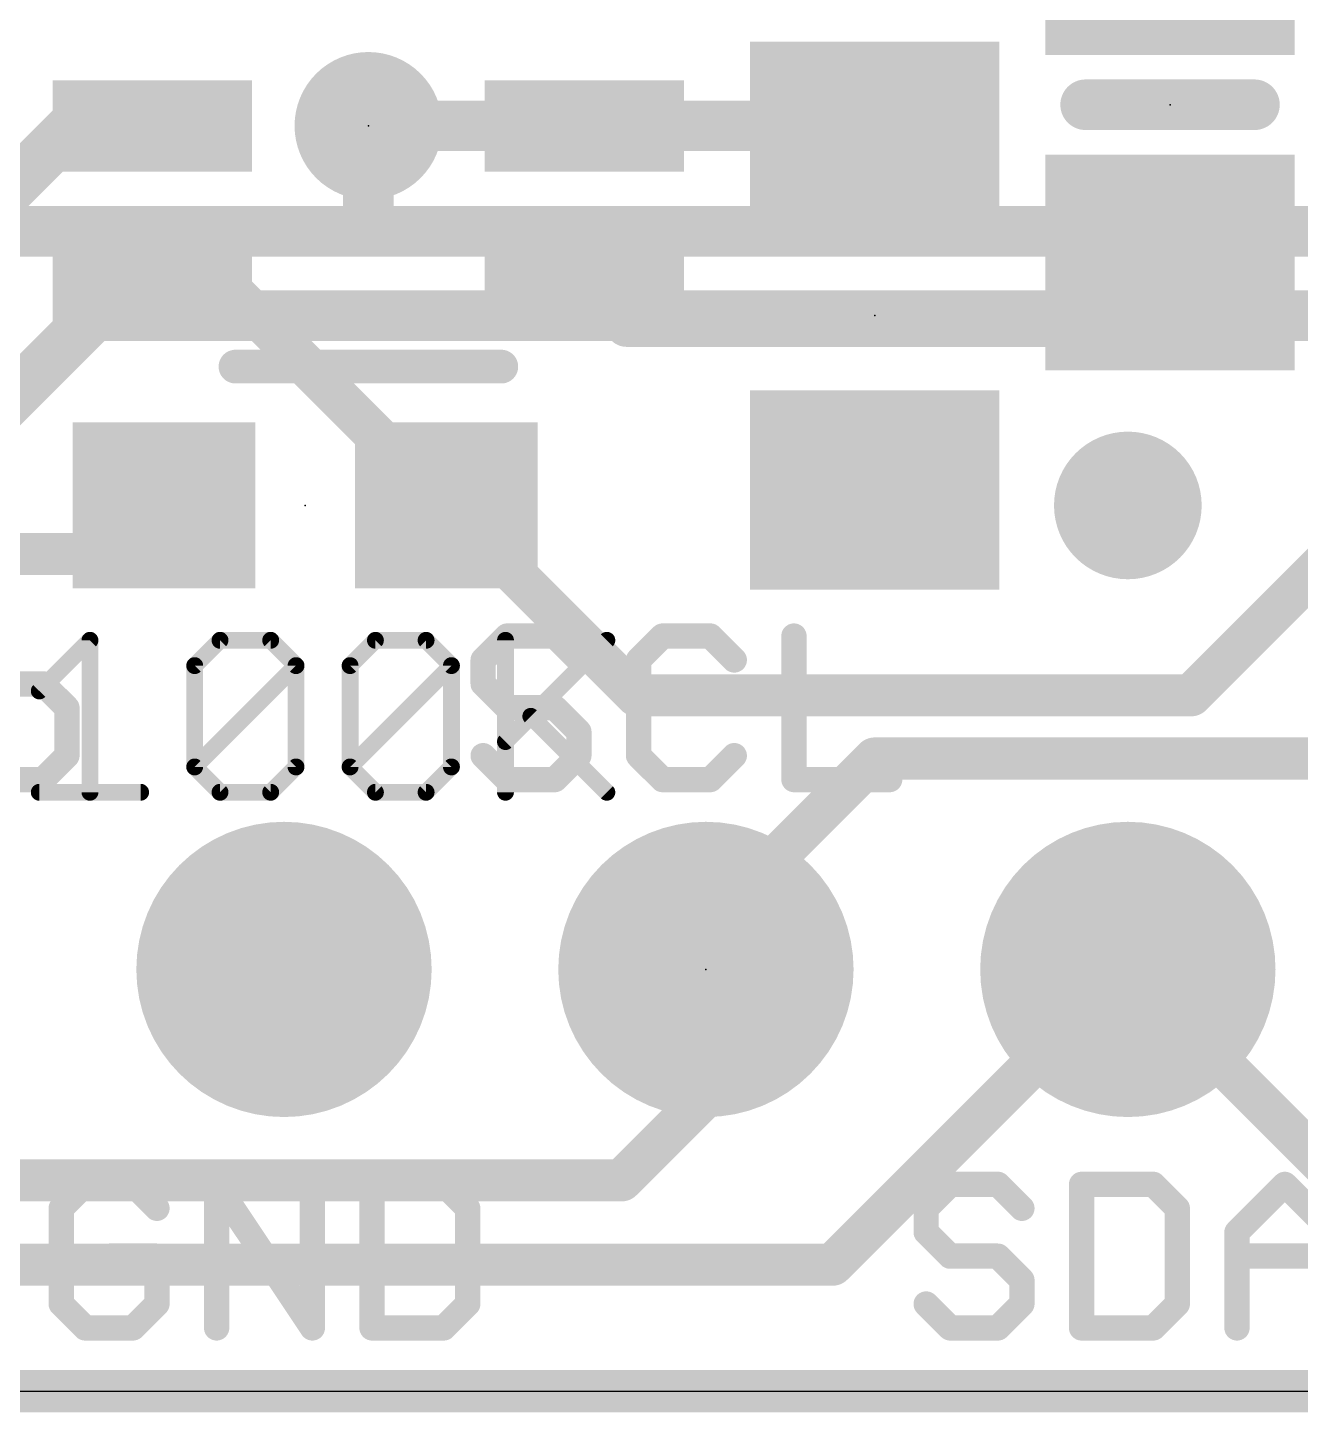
# Model space of a CAD drawing. Extents: x -0.1 to 35.7, y -1.6 to 50.9.
# Drawn here: x 13.7 to 21.36, y -0.13 to 8.21 of the extents above; entities that cross this region are included whole.
import ezdxf

# ---------------------------------------------------------------- set-up
doc = ezdxf.new("R2010")
doc.units = 0
for name, color, linetype in [('1', 12, 'CONTINUOUS'), ('16', 5, 'CONTINUOUS'), ('17', 110, 'CONTINUOUS'), ('18', 110, 'CONTINUOUS'), ('20', 53, 'CONTINUOUS'), ('21', 40, 'CONTINUOUS'), ('23', 40, 'CONTINUOUS'), ('27', 4, 'CONTINUOUS')]:
    doc.layers.add(name, color=color, linetype=linetype)

# ---------------------------------------------------------------- blocks, each defined once
blk = doc.blocks.new('RECT')
blk.add_solid([(-0.5, -0.5), (0.5, -0.5), (-0.5, 0.5), (0.5, 0.5)])
blk = doc.blocks.new('ROUNDP')
at = {"const_width": 0.5}
blk.add_lwpolyline([(0, -0.25, 1), (0, 0.25, 1), (0, -0.25)], format="xyb", dxfattribs=at)
blk = doc.blocks.new('ROUNDV')
at = {"const_width": 0.5}
blk.add_lwpolyline([(0, -0.25, 1), (0, 0.25, 1), (0, -0.25)], format="xyb", dxfattribs=at)

msp = doc.modelspace()

# ---------------------------------------------------------------- linework, layer by layer
at = {"layer": '1'}
for points, const_width in [([(13.97, 7.62), (12.893, 6.543)], 0.3048), ([(14.448, 7.62), (13.97, 7.62)], 0.3048), ([(17.048, 7.62), (15.748, 7.62)], 0.3048), ([(17.048, 7.62), (18.703, 7.62)], 0.3048), ([(18.703, 7.62), (18.796, 7.527)], 0.3048), ([(20.193, 6.416), (20.574, 6.797)], 0.254), ([(14.448, 6.67), (14.881, 6.67)], 0.254), ([(14.881, 6.67), (16.217, 5.334)], 0.254), ([(17.048, 6.67), (17.302, 6.416)], 0.254), ([(20.193, 6.416), (17.302, 6.416)], 0.254), ([(14.517, 5.334), (14.2249, 5.0419)], 0.254), ([(16.217, 5.334), (17.36, 4.191)], 0.254), ([(20.701, 4.191), (21.717, 5.207)], 0.254), ([(14.2249, 5.0419), (12.827, 5.0419)], 0.254), ([(17.36, 4.191), (20.701, 4.191)], 0.254), ([(17.78, 1.778), (17.78, 2.54)], 0.254), ([(18.542, 0.762), (20.32, 2.54)], 0.254), ([(20.32, 2.54), (21.59, 1.27)], 0.254), ([(17.272, 1.27), (17.78, 1.778)], 0.254), ([(7.874, 1.27), (17.272, 1.27)], 0.254), ([(7.62, 0.762), (18.542, 0.762)], 0.254), ([(35.56, 0), (0, 0)], 0.254)]:
    msp.add_lwpolyline(points, dxfattribs=dict(at, const_width=const_width))
for points, const_width in [([(13.97, 7.6962, 1), (13.97, 7.5438)], 0.1524), ([(14.0239, 7.5661, 1), (13.9161, 7.6739)], 0.1524), ([(14.448, 7.5438, 1), (14.448, 7.6962)], 0.1524), ([(15.748, 7.6962, 1), (15.748, 7.5438)], 0.1524), ([(17.048, 7.6962, 1), (17.048, 7.5438)], 0.1524), ([(17.048, 7.5438, 1), (17.048, 7.6962)], 0.1524), ([(18.7569, 7.6739, 1), (18.6491, 7.5661)], 0.1524), ([(18.703, 7.5438, 1), (18.703, 7.6962)], 0.1524), ([(18.7421, 7.4731, 1), (18.8499, 7.5809)], 0.1524), ([(20.6189, 6.7521, 1), (20.5291, 6.8419)], 0.127), ([(14.448, 6.7335, 1), (14.448, 6.6065)], 0.127), ([(14.9259, 6.7149, 1), (14.8361, 6.6251)], 0.127), ([(14.881, 6.6065, 1), (14.881, 6.7335)], 0.127), ([(17.0929, 6.7149, 1), (17.0031, 6.6251)], 0.127), ([(17.302, 6.4795, 1), (17.302, 6.3525)], 0.127), ([(17.2571, 6.3711, 1), (17.3469, 6.4609)], 0.127), ([(20.1481, 6.4609, 1), (20.2379, 6.3711)], 0.127), ([(20.193, 6.3525, 1), (20.193, 6.4795)], 0.127), ([(14.5619, 5.2891, 1), (14.4721, 5.3789)], 0.127), ([(16.2619, 5.3789, 1), (16.1721, 5.2891)], 0.127), ([(16.1721, 5.2891, 1), (16.2619, 5.3789)], 0.127), ([(14.18, 5.0868, 1), (14.2698, 4.997)], 0.127), ([(14.2249, 4.9784, 1), (14.2249, 5.1054)], 0.127), ([(17.36, 4.2545, 1), (17.36, 4.1275)], 0.127), ([(17.3151, 4.1461, 1), (17.4049, 4.2359)], 0.127), ([(20.6561, 4.2359, 1), (20.7459, 4.1461)], 0.127), ([(20.701, 4.1275, 1), (20.701, 4.2545)], 0.127), ([(17.8435, 2.54, 1), (17.7165, 2.54)], 0.127), ([(20.3649, 2.5849, 1), (20.2751, 2.4951)], 0.127), ([(20.3649, 2.4951, 1), (20.2751, 2.5849)], 0.127), ([(17.7165, 1.778, 1), (17.8435, 1.778)], 0.127), ([(17.8249, 1.7331, 1), (17.7351, 1.8229)], 0.127), ([(17.2271, 1.3149, 1), (17.3169, 1.2251)], 0.127), ([(17.272, 1.2065, 1), (17.272, 1.3335)], 0.127), ([(18.4971, 0.8069, 1), (18.5869, 0.7171)], 0.127), ([(18.542, 0.6985, 1), (18.542, 0.8255)], 0.127)]:
    msp.add_lwpolyline(points, format="xyb", dxfattribs=dict(at, const_width=const_width))
at = {"layer": '16'}
for points, const_width in [([(15.748, 7.62), (15.748, 6.985)], 0.3048), ([(13.589, 6.985), (10.16, 3.556)], 0.3048), ([(15.748, 6.985), (13.589, 6.985)], 0.3048), ([(28.3083, 6.985), (15.748, 6.985)], 0.3048), ([(12.7635, 5.1435), (14.097, 6.477)], 0.3048), ([(28.321, 6.477), (14.097, 6.477)], 0.3048), ([(17.78, 2.794), (18.796, 3.81)], 0.254), ([(18.796, 3.81), (29.718, 3.81)], 0.254), ([(17.78, 2.54), (17.78, 2.794)], 0.254), ([(35.56, 0), (0, 0)], 0.254)]:
    msp.add_lwpolyline(points, dxfattribs=dict(at, const_width=const_width))
for points, const_width in [([(15.8242, 7.62, 1), (15.6718, 7.62)], 0.1524), ([(13.6429, 6.9311, 1), (13.5351, 7.0389)], 0.1524), ([(15.748, 7.0612, 1), (15.748, 6.9088)], 0.1524), ([(15.748, 6.9088, 1), (15.748, 7.0612)], 0.1524), ([(15.6718, 6.985, 1), (15.8242, 6.985)], 0.1524), ([(14.097, 6.5532, 1), (14.097, 6.4008)], 0.1524), ([(14.1509, 6.4231, 1), (14.0431, 6.5309)], 0.1524), ([(18.796, 3.8735, 1), (18.796, 3.7465)], 0.127), ([(18.8409, 3.7651, 1), (18.7511, 3.8549)], 0.127), ([(17.8435, 2.794, 1), (17.7165, 2.794)], 0.127), ([(17.7351, 2.8389, 1), (17.8249, 2.7491)], 0.127), ([(17.7165, 2.54, 1), (17.8435, 2.54)], 0.127)]:
    msp.add_lwpolyline(points, format="xyb", dxfattribs=dict(at, const_width=const_width))
at = {"layer": '20'}
msp.add_line((2.54, 0), (33.02, 0), dxfattribs=at)
at = {"layer": '21'}
for points, const_width in [([(20.066, 7.747), (21.082, 7.747)], 0.3048), ([(19.304, 6.477), (18.288, 6.477)], 0.3048), ([(14.948, 6.17), (16.548, 6.17)], 0.2032), ([(16.583, 4.5475), (16.4389, 4.4035)], 0.1524), ([(16.8711, 4.5475), (16.583, 4.5475)], 0.1524), ([(17.0151, 4.4035), (16.8711, 4.5475)], 0.1524), ([(17.5185, 4.5475), (17.3744, 4.4035)], 0.1524), ([(17.8066, 4.5475), (17.5185, 4.5475)], 0.1524), ([(17.9507, 4.4035), (17.8066, 4.5475)], 0.1524), ([(18.31, 4.5475), (18.31, 3.6832)], 0.1524), ([(16.4389, 4.4035), (16.4389, 4.2594)], 0.1524), ([(17.3744, 4.4035), (17.3744, 3.8273)], 0.1524), ([(13.7891, 4.2594), (13.501, 4.2594)], 0.1524), ([(13.9332, 4.1154), (13.7891, 4.2594)], 0.1524), ([(16.4389, 4.2594), (16.583, 4.1154)], 0.1524), ([(13.9332, 3.8273), (13.9332, 4.1154)], 0.1524), ([(16.583, 4.1154), (16.8711, 4.1154)], 0.1524), ([(16.8711, 4.1154), (17.0151, 3.9713)], 0.1524), ([(17.0151, 3.9713), (17.0151, 3.8273)], 0.1524), ([(13.7891, 3.6832), (13.9332, 3.8273)], 0.1524), ([(16.583, 3.6832), (16.4389, 3.8273)], 0.1524), ([(17.0151, 3.8273), (16.8711, 3.6832)], 0.1524), ([(17.3744, 3.8273), (17.5185, 3.6832)], 0.1524), ([(17.8066, 3.6832), (17.9507, 3.8273)], 0.1524), ([(13.501, 3.6832), (13.7891, 3.6832)], 0.1524), ([(16.8711, 3.6832), (16.583, 3.6832)], 0.1524), ([(17.5185, 3.6832), (17.8066, 3.6832)], 0.1524), ([(18.31, 3.6832), (18.8862, 3.6832)], 0.1524), ([(14.043, 1.2455), (13.8989, 1.1015)], 0.1524), ([(14.3311, 1.2455), (14.043, 1.2455)], 0.1524), ([(14.4751, 1.1015), (14.3311, 1.2455)], 0.1524), ([(14.8344, 0.3812), (14.8344, 1.2455)], 0.1524), ([(14.8344, 1.2455), (15.4107, 0.3812)], 0.1524), ([(15.4107, 0.3812), (15.4107, 1.2455)], 0.1524), ([(15.77, 1.2455), (15.77, 0.3812)], 0.1524), ([(16.2021, 1.2455), (15.77, 1.2455)], 0.1524), ([(16.3462, 1.1015), (16.2021, 1.2455)], 0.1524), ([(19.25, 1.2455), (19.1059, 1.1015)], 0.1524), ([(19.5381, 1.2455), (19.25, 1.2455)], 0.1524), ([(19.6821, 1.1015), (19.5381, 1.2455)], 0.1524), ([(20.0414, 1.2455), (20.0414, 0.3812)], 0.1524), ([(20.4736, 1.2455), (20.0414, 1.2455)], 0.1524), ([(20.6177, 1.1015), (20.4736, 1.2455)], 0.1524), ([(20.977, 0.9574), (21.2651, 1.2455)], 0.1524), ([(21.2651, 1.2455), (21.5532, 0.9574)], 0.1524), ([(13.8989, 1.1015), (13.8989, 0.5253)], 0.1524), ([(16.3462, 0.5253), (16.3462, 1.1015)], 0.1524), ([(19.1059, 1.1015), (19.1059, 0.9574)], 0.1524), ([(20.6177, 0.5253), (20.6177, 1.1015)], 0.1524), ([(19.1059, 0.9574), (19.25, 0.8134)], 0.1524), ([(20.977, 0.3812), (20.977, 0.9574)], 0.1524), ([(14.4751, 0.8134), (14.187, 0.8134)], 0.1524), ([(14.4751, 0.5253), (14.4751, 0.8134)], 0.1524), ([(19.25, 0.8134), (19.5381, 0.8134)], 0.1524), ([(19.5381, 0.8134), (19.6821, 0.6693)], 0.1524), ([(20.977, 0.8134), (21.5532, 0.8134)], 0.1524), ([(19.6821, 0.6693), (19.6821, 0.5253)], 0.1524), ([(13.8989, 0.5253), (14.043, 0.3812)], 0.1524), ([(14.3311, 0.3812), (14.4751, 0.5253)], 0.1524), ([(16.2021, 0.3812), (16.3462, 0.5253)], 0.1524), ([(19.25, 0.3812), (19.1059, 0.5253)], 0.1524), ([(19.6821, 0.5253), (19.5381, 0.3812)], 0.1524), ([(20.4736, 0.3812), (20.6177, 0.5253)], 0.1524), ([(14.043, 0.3812), (14.3311, 0.3812)], 0.1524), ([(15.77, 0.3812), (16.2021, 0.3812)], 0.1524), ([(19.5381, 0.3812), (19.25, 0.3812)], 0.1524), ([(20.0414, 0.3812), (20.4736, 0.3812)], 0.1524)]:
    msp.add_lwpolyline(points, dxfattribs=dict(at, const_width=const_width))
for points, const_width in [([(20.066, 7.8232, 1), (20.066, 7.6708)], 0.1524), ([(21.082, 7.6708, 1), (21.082, 7.8232)], 0.1524), ([(18.288, 6.5532, 1), (18.288, 6.4008)], 0.1524), ([(19.304, 6.4008, 1), (19.304, 6.5532)], 0.1524), ([(14.948, 6.2208, 1), (14.948, 6.1192)], 0.1016), ([(16.548, 6.1192, 1), (16.548, 6.2208)], 0.1016), ([(16.583, 4.5856, 1), (16.583, 4.5094)], 0.0762), ([(16.6099, 4.5206, 1), (16.556, 4.5745)], 0.0762), ([(16.898, 4.5745, 1), (16.8441, 4.5206)], 0.0762), ([(16.8711, 4.5094, 1), (16.8711, 4.5856)], 0.0762), ([(17.5185, 4.5856, 1), (17.5185, 4.5094)], 0.0762), ([(17.5454, 4.5206, 1), (17.4916, 4.5745)], 0.0762), ([(17.8336, 4.5745, 1), (17.7797, 4.5206)], 0.0762), ([(17.8066, 4.5094, 1), (17.8066, 4.5856)], 0.0762), ([(18.3481, 4.5475, 1), (18.2719, 4.5475)], 0.0762), ([(16.477, 4.4035, 1), (16.4008, 4.4035)], 0.0762), ([(16.412, 4.4304, 1), (16.4659, 4.3765)], 0.0762), ([(16.9882, 4.3765, 1), (17.0421, 4.4304)], 0.0762), ([(17.4125, 4.4035, 1), (17.3363, 4.4035)], 0.0762), ([(17.3475, 4.4304, 1), (17.4014, 4.3765)], 0.0762), ([(17.9237, 4.3765, 1), (17.9776, 4.4304)], 0.0762), ([(13.8161, 4.2864, 1), (13.7622, 4.2325)], 0.0762), ([(13.7891, 4.2213, 1), (13.7891, 4.2975)], 0.0762), ([(16.4659, 4.2864, 1), (16.412, 4.2325)], 0.0762), ([(16.4008, 4.2594, 1), (16.477, 4.2594)], 0.0762), ([(13.9713, 4.1154, 1), (13.8951, 4.1154)], 0.0762), ([(13.9062, 4.0884, 1), (13.9601, 4.1423)], 0.0762), ([(16.583, 4.1535, 1), (16.583, 4.0773)], 0.0762), ([(16.556, 4.0884, 1), (16.6099, 4.1423)], 0.0762), ([(16.898, 4.1423, 1), (16.8441, 4.0884)], 0.0762), ([(16.8711, 4.0773, 1), (16.8711, 4.1535)], 0.0762), ([(17.0532, 3.9713, 1), (16.977, 3.9713)], 0.0762), ([(16.9882, 3.9444, 1), (17.0421, 3.9983)], 0.0762), ([(13.8951, 3.8273, 1), (13.9713, 3.8273)], 0.0762), ([(13.9601, 3.8003, 1), (13.9062, 3.8542)], 0.0762), ([(16.4659, 3.8542, 1), (16.412, 3.8003)], 0.0762), ([(16.977, 3.8273, 1), (17.0532, 3.8273)], 0.0762), ([(17.0421, 3.8003, 1), (16.9882, 3.8542)], 0.0762), ([(17.4014, 3.8542, 1), (17.3475, 3.8003)], 0.0762), ([(17.3363, 3.8273, 1), (17.4125, 3.8273)], 0.0762), ([(17.9776, 3.8003, 1), (17.9237, 3.8542)], 0.0762), ([(13.7891, 3.6451, 1), (13.7891, 3.7213)], 0.0762), ([(16.583, 3.7213, 1), (16.583, 3.6451)], 0.0762), ([(16.8711, 3.6451, 1), (16.8711, 3.7213)], 0.0762), ([(17.5185, 3.7213, 1), (17.5185, 3.6451)], 0.0762), ([(17.8066, 3.6451, 1), (17.8066, 3.7213)], 0.0762), ([(18.31, 3.7213, 1), (18.31, 3.6451)], 0.0762), ([(18.8862, 3.6451, 1), (18.8862, 3.7213)], 0.0762), ([(13.7622, 3.7101, 1), (13.8161, 3.6563)], 0.0762), ([(16.556, 3.6563, 1), (16.6099, 3.7101)], 0.0762), ([(16.8441, 3.7101, 1), (16.898, 3.6563)], 0.0762), ([(17.4916, 3.6563, 1), (17.5454, 3.7101)], 0.0762), ([(17.7797, 3.7101, 1), (17.8336, 3.6563)], 0.0762), ([(18.2719, 3.6832, 1), (18.3481, 3.6832)], 0.0762), ([(14.043, 1.2836, 1), (14.043, 1.2074)], 0.0762), ([(14.0699, 1.2186, 1), (14.016, 1.2725)], 0.0762), ([(14.358, 1.2725, 1), (14.3041, 1.2186)], 0.0762), ([(14.3311, 1.2074, 1), (14.3311, 1.2836)], 0.0762), ([(14.8661, 1.2667, 1), (14.8027, 1.2244)], 0.0762), ([(14.8725, 1.2455, 1), (14.7963, 1.2455)], 0.0762), ([(15.4488, 1.2455, 1), (15.3726, 1.2455)], 0.0762), ([(15.8081, 1.2455, 1), (15.7319, 1.2455)], 0.0762), ([(15.77, 1.2836, 1), (15.77, 1.2074)], 0.0762), ([(16.2291, 1.2725, 1), (16.1752, 1.2186)], 0.0762), ([(16.2021, 1.2074, 1), (16.2021, 1.2836)], 0.0762), ([(19.25, 1.2836, 1), (19.25, 1.2074)], 0.0762), ([(19.2769, 1.2186, 1), (19.223, 1.2725)], 0.0762), ([(19.565, 1.2725, 1), (19.5111, 1.2186)], 0.0762), ([(19.5381, 1.2074, 1), (19.5381, 1.2836)], 0.0762), ([(20.0795, 1.2455, 1), (20.0033, 1.2455)], 0.0762), ([(20.0414, 1.2836, 1), (20.0414, 1.2074)], 0.0762), ([(20.5006, 1.2725, 1), (20.4467, 1.2186)], 0.0762), ([(20.4736, 1.2074, 1), (20.4736, 1.2836)], 0.0762), ([(21.292, 1.2725, 1), (21.2381, 1.2186)], 0.0762), ([(21.292, 1.2186, 1), (21.2381, 1.2725)], 0.0762), ([(13.937, 1.1015, 1), (13.8608, 1.1015)], 0.0762), ([(16.3843, 1.1015, 1), (16.3081, 1.1015)], 0.0762), ([(19.144, 1.1015, 1), (19.0678, 1.1015)], 0.0762), ([(20.6558, 1.1015, 1), (20.5796, 1.1015)], 0.0762), ([(13.872, 1.1284, 1), (13.9259, 1.0745)], 0.0762), ([(14.4482, 1.0745, 1), (14.5021, 1.1284)], 0.0762), ([(16.3192, 1.0745, 1), (16.3731, 1.1284)], 0.0762), ([(19.079, 1.1284, 1), (19.1329, 1.0745)], 0.0762), ([(19.6552, 1.0745, 1), (19.7091, 1.1284)], 0.0762), ([(20.5907, 1.0745, 1), (20.6446, 1.1284)], 0.0762), ([(19.1329, 0.9844, 1), (19.079, 0.9305)], 0.0762), ([(20.95, 0.9844, 1), (21.0039, 0.9305)], 0.0762), ([(21.0151, 0.9574, 1), (20.9389, 0.9574)], 0.0762), ([(19.0678, 0.9574, 1), (19.144, 0.9574)], 0.0762), ([(14.187, 0.8515, 1), (14.187, 0.7753)], 0.0762), ([(14.5132, 0.8134, 1), (14.437, 0.8134)], 0.0762), ([(14.4751, 0.7753, 1), (14.4751, 0.8515)], 0.0762), ([(19.25, 0.8515, 1), (19.25, 0.7753)], 0.0762), ([(19.223, 0.7864, 1), (19.2769, 0.8403)], 0.0762), ([(19.565, 0.8403, 1), (19.5111, 0.7864)], 0.0762), ([(19.5381, 0.7753, 1), (19.5381, 0.8515)], 0.0762), ([(20.977, 0.8515, 1), (20.977, 0.7753)], 0.0762), ([(19.7202, 0.6693, 1), (19.644, 0.6693)], 0.0762), ([(19.6552, 0.6424, 1), (19.7091, 0.6963)], 0.0762), ([(13.9259, 0.5522, 1), (13.872, 0.4983)], 0.0762), ([(14.5021, 0.4983, 1), (14.4482, 0.5522)], 0.0762), ([(16.3731, 0.4983, 1), (16.3192, 0.5522)], 0.0762), ([(19.1329, 0.5522, 1), (19.079, 0.4983)], 0.0762), ([(19.7091, 0.4983, 1), (19.6552, 0.5522)], 0.0762), ([(20.6446, 0.4983, 1), (20.5907, 0.5522)], 0.0762), ([(13.8608, 0.5253, 1), (13.937, 0.5253)], 0.0762), ([(14.437, 0.5253, 1), (14.5132, 0.5253)], 0.0762), ([(16.3081, 0.5253, 1), (16.3843, 0.5253)], 0.0762), ([(19.644, 0.5253, 1), (19.7202, 0.5253)], 0.0762), ([(20.5796, 0.5253, 1), (20.6558, 0.5253)], 0.0762), ([(14.043, 0.4193, 1), (14.043, 0.3431)], 0.0762), ([(14.016, 0.3543, 1), (14.0699, 0.4081)], 0.0762), ([(14.3041, 0.4081, 1), (14.358, 0.3543)], 0.0762), ([(14.3311, 0.3431, 1), (14.3311, 0.4193)], 0.0762), ([(14.7963, 0.3812, 1), (14.8725, 0.3812)], 0.0762), ([(15.3726, 0.3812, 1), (15.4488, 0.3812)], 0.0762), ([(15.379, 0.3601, 1), (15.4424, 0.4023)], 0.0762), ([(15.77, 0.4193, 1), (15.77, 0.3431)], 0.0762), ([(15.7319, 0.3812, 1), (15.8081, 0.3812)], 0.0762), ([(16.1752, 0.4081, 1), (16.2291, 0.3543)], 0.0762), ([(16.2021, 0.3431, 1), (16.2021, 0.4193)], 0.0762), ([(19.25, 0.4193, 1), (19.25, 0.3431)], 0.0762), ([(19.223, 0.3543, 1), (19.2769, 0.4081)], 0.0762), ([(19.5111, 0.4081, 1), (19.565, 0.3543)], 0.0762), ([(19.5381, 0.3431, 1), (19.5381, 0.4193)], 0.0762), ([(20.0414, 0.4193, 1), (20.0414, 0.3431)], 0.0762), ([(20.0033, 0.3812, 1), (20.0795, 0.3812)], 0.0762), ([(20.4467, 0.4081, 1), (20.5006, 0.3543)], 0.0762), ([(20.4736, 0.3431, 1), (20.4736, 0.4193)], 0.0762), ([(20.9389, 0.3812, 1), (21.0151, 0.3812)], 0.0762)]:
    msp.add_lwpolyline(points, format="xyb", dxfattribs=dict(at, const_width=const_width))
at = {"layer": '23'}
for p in [(20.574, 7.747), (15.748, 7.62), (18.796, 6.477), (15.367, 5.334), (17.78, 2.54)]:
    msp.add_point(p, dxfattribs=at)
at = {"layer": '27', "const_width": 0.1016}
for points in [[(13.7668, 4.2169), (14.0719, 4.522)], [(14.0719, 4.522), (14.0719, 3.6068)], [(14.7023, 4.3695), (14.8548, 4.522)], [(14.8548, 4.522), (15.1599, 4.522)], [(15.1599, 4.522), (15.3124, 4.3695)], [(15.6378, 4.3695), (15.7904, 4.522)], [(15.7904, 4.522), (16.0954, 4.522)], [(16.0954, 4.522), (16.248, 4.3695)], [(16.5734, 4.522), (16.5734, 3.6068)], [(16.5734, 3.9119), (17.1835, 4.522)], [(14.7023, 3.7593), (14.7023, 4.3695)], [(14.7023, 3.7593), (15.3124, 4.3695)], [(15.3124, 4.3695), (15.3124, 3.7593)], [(15.6378, 3.7593), (15.6378, 4.3695)], [(15.6378, 3.7593), (16.248, 4.3695)], [(16.248, 4.3695), (16.248, 3.7593)], [(16.7259, 4.0644), (17.1835, 3.6068)], [(14.8548, 3.6068), (14.7023, 3.7593)], [(15.3124, 3.7593), (15.1599, 3.6068)], [(15.7904, 3.6068), (15.6378, 3.7593)], [(16.248, 3.7593), (16.0954, 3.6068)], [(13.7668, 3.6068), (14.3769, 3.6068)], [(15.1599, 3.6068), (14.8548, 3.6068)], [(16.0954, 3.6068), (15.7904, 3.6068)]]:
    msp.add_lwpolyline(points, dxfattribs=at)
at = {"layer": '27', "const_width": 0.0508}
for points in [[(14.0973, 4.522, 1), (14.0465, 4.522)], [(14.0898, 4.504, 1), (14.0539, 4.5399)], [(14.8548, 4.5474, 1), (14.8548, 4.4966)], [(14.8728, 4.504, 1), (14.8369, 4.5399)], [(15.1779, 4.5399, 1), (15.1419, 4.504)], [(15.1599, 4.4966, 1), (15.1599, 4.5474)], [(15.7904, 4.5474, 1), (15.7904, 4.4966)], [(15.8083, 4.504, 1), (15.7724, 4.5399)], [(16.1134, 4.5399, 1), (16.0775, 4.504)], [(16.0954, 4.4966, 1), (16.0954, 4.5474)], [(16.5988, 4.522, 1), (16.548, 4.522)], [(17.2014, 4.504, 1), (17.1655, 4.5399)], [(14.7277, 4.3695, 1), (14.6769, 4.3695)], [(15.3378, 4.3695, 1), (15.287, 4.3695)], [(15.3304, 4.3515, 1), (15.2945, 4.3874)], [(15.6632, 4.3695, 1), (15.6124, 4.3695)], [(16.2734, 4.3695, 1), (16.2226, 4.3695)], [(16.2659, 4.3515, 1), (16.23, 4.3874)], [(14.6844, 4.3874, 1), (14.7203, 4.3515)], [(15.2945, 4.3515, 1), (15.3304, 4.3874)], [(15.6199, 4.3874, 1), (15.6558, 4.3515)], [(16.23, 4.3515, 1), (16.2659, 4.3874)], [(13.7488, 4.2349, 1), (13.7848, 4.199)], [(16.7438, 4.0824, 1), (16.7079, 4.0464)], [(16.5554, 3.9298, 1), (16.5913, 3.8939)], [(14.6769, 3.7593, 1), (14.7277, 3.7593)], [(14.7203, 3.7773, 1), (14.6844, 3.7414)], [(14.6844, 3.7773, 1), (14.7203, 3.7414)], [(15.287, 3.7593, 1), (15.3378, 3.7593)], [(15.3304, 3.7414, 1), (15.2945, 3.7773)], [(15.6124, 3.7593, 1), (15.6632, 3.7593)], [(15.6558, 3.7773, 1), (15.6199, 3.7414)], [(15.6199, 3.7773, 1), (15.6558, 3.7414)], [(16.2226, 3.7593, 1), (16.2734, 3.7593)], [(16.2659, 3.7414, 1), (16.23, 3.7773)], [(13.7668, 3.6322, 1), (13.7668, 3.5814)], [(14.0465, 3.6068, 1), (14.0973, 3.6068)], [(14.3769, 3.5814, 1), (14.3769, 3.6322)], [(14.8548, 3.6322, 1), (14.8548, 3.5814)], [(14.8369, 3.5888, 1), (14.8728, 3.6248)], [(15.1419, 3.6248, 1), (15.1779, 3.5888)], [(15.1599, 3.5814, 1), (15.1599, 3.6322)], [(15.7904, 3.6322, 1), (15.7904, 3.5814)], [(15.7724, 3.5888, 1), (15.8083, 3.6248)], [(16.0775, 3.6248, 1), (16.1134, 3.5888)], [(16.0954, 3.5814, 1), (16.0954, 3.6322)], [(16.548, 3.6068, 1), (16.5988, 3.6068)], [(17.1655, 3.5888, 1), (17.2014, 3.6248)]]:
    msp.add_lwpolyline(points, format="xyb", dxfattribs=at)

# ---------------------------------------------------------------- block references
at = {"layer": '1'}
for p, xscale, yscale, rotation in [((20.574, 8.697), 1.3, 1.5, 90), ((18.796, 7.527), 1.2, 1.5, 270), ((14.448, 7.62), 0.55, 1.2, 270), ((17.048, 7.62), 0.55, 1.2, 270), ((20.574, 6.797), 1.3, 1.5, 90), ((14.448, 6.67), 0.55, 1.2, 270), ((17.048, 6.67), 0.55, 1.2, 270), ((18.796, 5.427), 1.2, 1.5, 270)]:
    msp.add_blockref('RECT', p, dxfattribs=dict(at, xscale=xscale, yscale=yscale, rotation=rotation))
at = {"layer": '1', "xscale": 1.1}
for p in [(14.517, 5.334), (16.217, 5.334)]:
    msp.add_blockref('RECT', p, dxfattribs=at)
at = {"layer": '17', "xscale": 1.778, "yscale": 1.778, "rotation": 90}
for p in [(15.24, 2.54), (15.24, 2.54), (17.78, 2.54), (17.78, 2.54), (20.32, 2.54), (20.32, 2.54)]:
    msp.add_blockref('ROUNDP', p, dxfattribs=at)
at = {"layer": '18', "xscale": 0.889, "yscale": 0.889}
for p in [(15.748, 7.62), (15.748, 7.62), (20.32, 5.334), (20.32, 5.334)]:
    msp.add_blockref('ROUNDV', p, dxfattribs=at)

doc.saveas('drawing.dxf')
